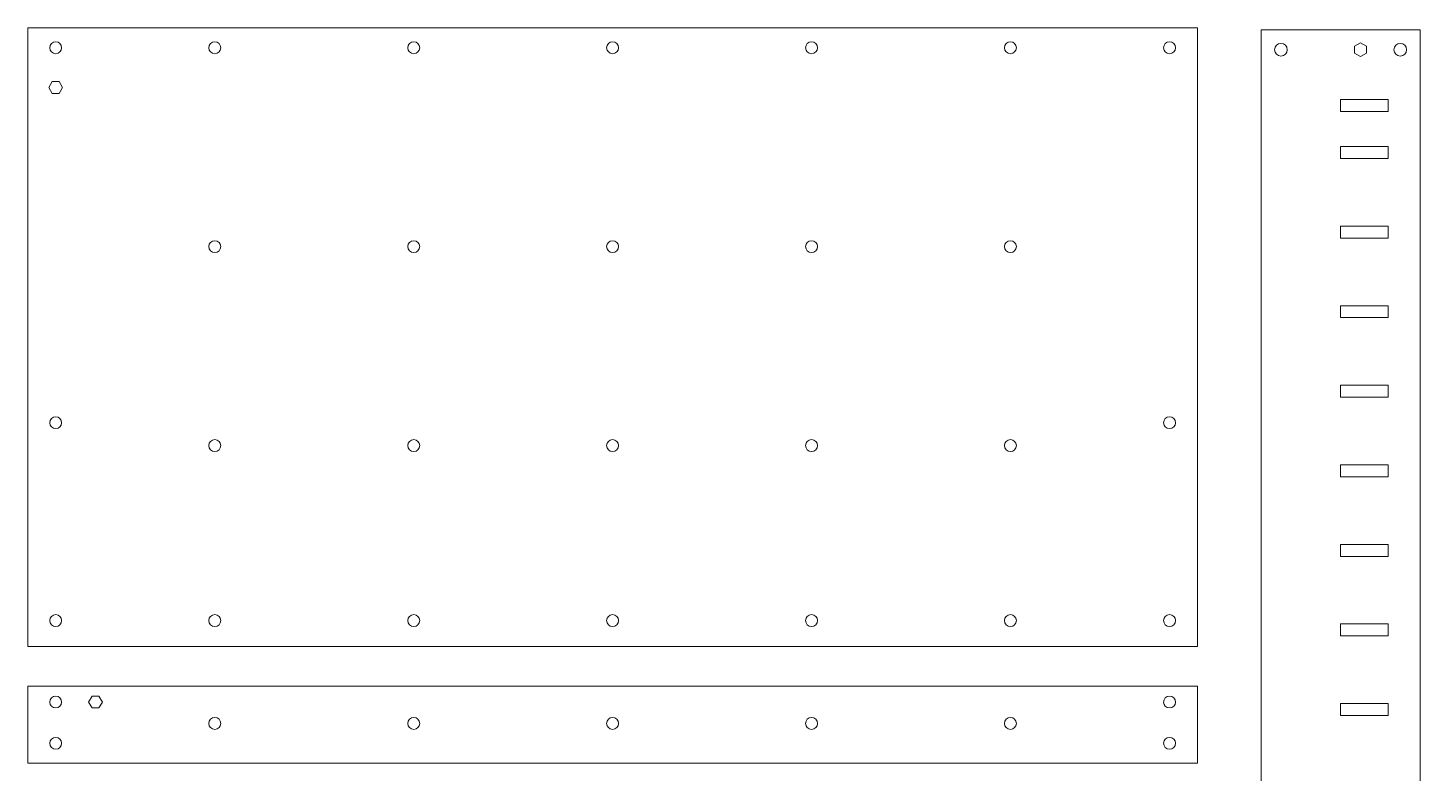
# Model space of a CAD drawing. Header units: millimetres. Extents: x -334 to 320, y -195 to 196.
# Drawn here: x -30 to 320, y 8.2 to 195.5 of the extents above; entities that cross this region are included whole.
import ezdxf

# ---------------------------------------------------------------- set-up
doc = ezdxf.new("R2010")
doc.units = ezdxf.units.MM
doc.header["$MEASUREMENT"] = 0
doc.layers.add('Layer 1', color=7, linetype='Continuous')

msp = doc.modelspace()

# ---------------------------------------------------------------- linework, layer by layer
at = {"layer": 'Layer 1', "lineweight": 15}
for points, knots in [([(264, 40), (264, 40), (-30, 40), (-30, 40), (-30, 40), (-30, 40), (-30, 195.5), (-30, 195.5), (-30, 195.5), (-30, 195.5), (264, 195.5), (264, 195.5), (264, 195.5), (264, 195.5), (264, 40), (264, 40)], [0, 0, 0, 0, 0.2, 0.2, 0.2, 0.2, 0.4, 0.4, 0.4, 0.4, 0.6, 0.6, 0.6, 0.6, 1, 1, 1, 1]), ([(280, 195), (280, 195), (280, -99), (280, -99), (280, -99), (280, -99), (320, -99), (320, -99), (320, -99), (320, -99), (320, 195), (320, 195), (320, 195), (320, 195), (280, 195), (280, 195)], [0, 0, 0, 0, 0.2, 0.2, 0.2, 0.2, 0.4, 0.4, 0.4, 0.4, 0.6, 0.6, 0.6, 0.6, 1, 1, 1, 1]), ([(-21.5, 190.5), (-21.5, 191.3284), (-22.1716, 192), (-23, 192), (-23, 192), (-23.8284, 192), (-24.5, 191.3284), (-24.5, 190.5), (-24.5, 190.5), (-24.5, 189.6716), (-23.8284, 189), (-23, 189), (-23, 189), (-22.1716, 189), (-21.5, 189.6716), (-21.5, 190.5)], [0, 0, 0, 0, 0.2, 0.2, 0.2, 0.2, 0.4, 0.4, 0.4, 0.4, 0.6, 0.6, 0.6, 0.6, 1, 1, 1, 1]), ([(18.5, 190.5), (18.5, 191.3284), (17.8284, 192), (17, 192), (17, 192), (16.1716, 192), (15.5, 191.3284), (15.5, 190.5), (15.5, 190.5), (15.5, 189.6716), (16.1716, 189), (17, 189), (17, 189), (17.8284, 189), (18.5, 189.6716), (18.5, 190.5)], [0, 0, 0, 0, 0.2, 0.2, 0.2, 0.2, 0.4, 0.4, 0.4, 0.4, 0.6, 0.6, 0.6, 0.6, 1, 1, 1, 1]), ([(68.5, 190.5), (68.5, 191.3284), (67.8284, 192), (67, 192), (67, 192), (66.1716, 192), (65.5, 191.3284), (65.5, 190.5), (65.5, 190.5), (65.5, 189.6716), (66.1716, 189), (67, 189), (67, 189), (67.8284, 189), (68.5, 189.6716), (68.5, 190.5)], [0, 0, 0, 0, 0.2, 0.2, 0.2, 0.2, 0.4, 0.4, 0.4, 0.4, 0.6, 0.6, 0.6, 0.6, 1, 1, 1, 1]), ([(118.5, 190.5), (118.5, 191.3284), (117.8284, 192), (117, 192), (117, 192), (116.1716, 192), (115.5, 191.3284), (115.5, 190.5), (115.5, 190.5), (115.5, 189.6716), (116.1716, 189), (117, 189), (117, 189), (117.8284, 189), (118.5, 189.6716), (118.5, 190.5)], [0, 0, 0, 0, 0.2, 0.2, 0.2, 0.2, 0.4, 0.4, 0.4, 0.4, 0.6, 0.6, 0.6, 0.6, 1, 1, 1, 1]), ([(168.5, 190.5), (168.5, 191.3284), (167.8284, 192), (167, 192), (167, 192), (166.1716, 192), (165.5, 191.3284), (165.5, 190.5), (165.5, 190.5), (165.5, 189.6716), (166.1716, 189), (167, 189), (167, 189), (167.8284, 189), (168.5, 189.6716), (168.5, 190.5)], [0, 0, 0, 0, 0.2, 0.2, 0.2, 0.2, 0.4, 0.4, 0.4, 0.4, 0.6, 0.6, 0.6, 0.6, 1, 1, 1, 1]), ([(218.5, 190.5), (218.5, 191.3284), (217.8284, 192), (217, 192), (217, 192), (216.1716, 192), (215.5, 191.3284), (215.5, 190.5), (215.5, 190.5), (215.5, 189.6716), (216.1716, 189), (217, 189), (217, 189), (217.8284, 189), (218.5, 189.6716), (218.5, 190.5)], [0, 0, 0, 0, 0.2, 0.2, 0.2, 0.2, 0.4, 0.4, 0.4, 0.4, 0.6, 0.6, 0.6, 0.6, 1, 1, 1, 1]), ([(258.5, 190.5), (258.5, 191.3284), (257.8284, 192), (257, 192), (257, 192), (256.1716, 192), (255.5, 191.3284), (255.5, 190.5), (255.5, 190.5), (255.5, 189.6716), (256.1716, 189), (257, 189), (257, 189), (257.8284, 189), (258.5, 189.6716), (258.5, 190.5)], [0, 0, 0, 0, 0.2, 0.2, 0.2, 0.2, 0.4, 0.4, 0.4, 0.4, 0.6, 0.6, 0.6, 0.6, 1, 1, 1, 1]), ([(285, 188.4), (285.8837, 188.4), (286.6, 189.1163), (286.6, 190), (286.6, 190), (286.6, 190.8837), (285.8837, 191.6), (285, 191.6), (285, 191.6), (284.1163, 191.6), (283.4, 190.8837), (283.4, 190), (283.4, 190), (283.4, 189.1164), (284.1163, 188.4), (285, 188.4)], [0, 0, 0, 0, 0.2, 0.2, 0.2, 0.2, 0.4, 0.4, 0.4, 0.4, 0.6, 0.6, 0.6, 0.6, 1, 1, 1, 1]), ([(305, 188.2679), (305, 188.2679), (306.5, 189.134), (306.5, 189.134), (306.5, 189.134), (306.5, 189.134), (306.5, 190.866), (306.5, 190.866), (306.5, 190.866), (306.5, 190.866), (305, 191.7321), (305, 191.7321), (305, 191.7321), (305, 191.7321), (303.5, 190.866), (303.5, 190.866), (303.5, 190.866), (303.5, 190.866), (303.5, 189.134), (303.5, 189.134), (303.5, 189.134), (303.5, 189.134), (305, 188.2679), (305, 188.2679)], [0, 0, 0, 0, 0.14285714, 0.14285714, 0.14285714, 0.14285714, 0.28571429, 0.28571429, 0.28571429, 0.28571429, 0.42857143, 0.42857143, 0.42857143, 0.42857143, 0.57142857, 0.57142857, 0.57142857, 0.57142857, 0.71428571, 0.71428571, 0.71428571, 0.71428571, 1, 1, 1, 1]), ([(315, 188.4), (315.8837, 188.4), (316.6, 189.1163), (316.6, 190), (316.6, 190), (316.6, 190.8837), (315.8837, 191.6), (315, 191.6), (315, 191.6), (314.1163, 191.6), (313.4, 190.8837), (313.4, 190), (313.4, 190), (313.4, 189.1164), (314.1163, 188.4), (315, 188.4)], [0, 0, 0, 0, 0.2, 0.2, 0.2, 0.2, 0.4, 0.4, 0.4, 0.4, 0.6, 0.6, 0.6, 0.6, 1, 1, 1, 1]), ([(-21.2679, 180.5), (-21.2679, 180.5), (-22.134, 182), (-22.134, 182), (-22.134, 182), (-22.134, 182), (-23.866, 182), (-23.866, 182), (-23.866, 182), (-23.866, 182), (-24.7321, 180.5), (-24.7321, 180.5), (-24.7321, 180.5), (-24.7321, 180.5), (-23.866, 179), (-23.866, 179), (-23.866, 179), (-23.866, 179), (-22.134, 179), (-22.134, 179), (-22.134, 179), (-22.134, 179), (-21.2679, 180.5), (-21.2679, 180.5)], [0, 0, 0, 0, 0.14285714, 0.14285714, 0.14285714, 0.14285714, 0.28571429, 0.28571429, 0.28571429, 0.28571429, 0.42857143, 0.42857143, 0.42857143, 0.42857143, 0.57142857, 0.57142857, 0.57142857, 0.57142857, 0.71428571, 0.71428571, 0.71428571, 0.71428571, 1, 1, 1, 1]), ([(300, 174.45), (300, 174.45), (312, 174.45), (312, 174.45), (312, 174.45), (312, 174.45), (312, 177.45), (312, 177.45), (312, 177.45), (312, 177.45), (300, 177.45), (300, 177.45), (300, 177.45), (300, 177.45), (300, 174.45), (300, 174.45)], [0, 0, 0, 0, 0.2, 0.2, 0.2, 0.2, 0.4, 0.4, 0.4, 0.4, 0.6, 0.6, 0.6, 0.6, 1, 1, 1, 1]), ([(312, 165.65), (312, 165.65), (300, 165.65), (300, 165.65), (300, 165.65), (300, 165.65), (300, 162.65), (300, 162.65), (300, 162.65), (300, 162.65), (312, 162.65), (312, 162.65), (312, 162.65), (312, 162.65), (312, 165.65), (312, 165.65)], [0, 0, 0, 0, 0.2, 0.2, 0.2, 0.2, 0.4, 0.4, 0.4, 0.4, 0.6, 0.6, 0.6, 0.6, 1, 1, 1, 1]), ([(312, 145.65), (312, 145.65), (300, 145.65), (300, 145.65), (300, 145.65), (300, 145.65), (300, 142.65), (300, 142.65), (300, 142.65), (300, 142.65), (312, 142.65), (312, 142.65), (312, 142.65), (312, 142.65), (312, 145.65), (312, 145.65)], [0, 0, 0, 0, 0.2, 0.2, 0.2, 0.2, 0.4, 0.4, 0.4, 0.4, 0.6, 0.6, 0.6, 0.6, 1, 1, 1, 1]), ([(18.5, 140.5), (18.5, 141.3284), (17.8284, 142), (17, 142), (17, 142), (16.1716, 142), (15.5, 141.3284), (15.5, 140.5), (15.5, 140.5), (15.5, 139.6716), (16.1716, 139), (17, 139), (17, 139), (17.8284, 139), (18.5, 139.6716), (18.5, 140.5)], [0, 0, 0, 0, 0.2, 0.2, 0.2, 0.2, 0.4, 0.4, 0.4, 0.4, 0.6, 0.6, 0.6, 0.6, 1, 1, 1, 1]), ([(68.5, 140.5), (68.5, 141.3284), (67.8284, 142), (67, 142), (67, 142), (66.1716, 142), (65.5, 141.3284), (65.5, 140.5), (65.5, 140.5), (65.5, 139.6716), (66.1716, 139), (67, 139), (67, 139), (67.8284, 139), (68.5, 139.6716), (68.5, 140.5)], [0, 0, 0, 0, 0.2, 0.2, 0.2, 0.2, 0.4, 0.4, 0.4, 0.4, 0.6, 0.6, 0.6, 0.6, 1, 1, 1, 1]), ([(118.5, 140.5), (118.5, 141.3284), (117.8284, 142), (117, 142), (117, 142), (116.1716, 142), (115.5, 141.3284), (115.5, 140.5), (115.5, 140.5), (115.5, 139.6716), (116.1716, 139), (117, 139), (117, 139), (117.8284, 139), (118.5, 139.6716), (118.5, 140.5)], [0, 0, 0, 0, 0.2, 0.2, 0.2, 0.2, 0.4, 0.4, 0.4, 0.4, 0.6, 0.6, 0.6, 0.6, 1, 1, 1, 1]), ([(168.5, 140.5), (168.5, 141.3284), (167.8284, 142), (167, 142), (167, 142), (166.1716, 142), (165.5, 141.3284), (165.5, 140.5), (165.5, 140.5), (165.5, 139.6716), (166.1716, 139), (167, 139), (167, 139), (167.8284, 139), (168.5, 139.6716), (168.5, 140.5)], [0, 0, 0, 0, 0.2, 0.2, 0.2, 0.2, 0.4, 0.4, 0.4, 0.4, 0.6, 0.6, 0.6, 0.6, 1, 1, 1, 1]), ([(218.5, 140.5), (218.5, 141.3284), (217.8284, 142), (217, 142), (217, 142), (216.1716, 142), (215.5, 141.3284), (215.5, 140.5), (215.5, 140.5), (215.5, 139.6716), (216.1716, 139), (217, 139), (217, 139), (217.8284, 139), (218.5, 139.6716), (218.5, 140.5)], [0, 0, 0, 0, 0.2, 0.2, 0.2, 0.2, 0.4, 0.4, 0.4, 0.4, 0.6, 0.6, 0.6, 0.6, 1, 1, 1, 1]), ([(312, 125.65), (312, 125.65), (300, 125.65), (300, 125.65), (300, 125.65), (300, 125.65), (300, 122.65), (300, 122.65), (300, 122.65), (300, 122.65), (312, 122.65), (312, 122.65), (312, 122.65), (312, 122.65), (312, 125.65), (312, 125.65)], [0, 0, 0, 0, 0.2, 0.2, 0.2, 0.2, 0.4, 0.4, 0.4, 0.4, 0.6, 0.6, 0.6, 0.6, 1, 1, 1, 1]), ([(312, 105.65), (312, 105.65), (300, 105.65), (300, 105.65), (300, 105.65), (300, 105.65), (300, 102.65), (300, 102.65), (300, 102.65), (300, 102.65), (312, 102.65), (312, 102.65), (312, 102.65), (312, 102.65), (312, 105.65), (312, 105.65)], [0, 0, 0, 0, 0.2, 0.2, 0.2, 0.2, 0.4, 0.4, 0.4, 0.4, 0.6, 0.6, 0.6, 0.6, 1, 1, 1, 1]), ([(-21.5, 96.2471), (-21.5, 97.0755), (-22.1716, 97.7471), (-23, 97.7471), (-23, 97.7471), (-23.8284, 97.7471), (-24.5, 97.0755), (-24.5, 96.2471), (-24.5, 96.2471), (-24.5, 95.4187), (-23.8284, 94.7471), (-23, 94.7471), (-23, 94.7471), (-22.1716, 94.7471), (-21.5, 95.4187), (-21.5, 96.2471)], [0, 0, 0, 0, 0.2, 0.2, 0.2, 0.2, 0.4, 0.4, 0.4, 0.4, 0.6, 0.6, 0.6, 0.6, 1, 1, 1, 1]), ([(258.5, 96.2471), (258.5, 97.0755), (257.8284, 97.7471), (257, 97.7471), (257, 97.7471), (256.1716, 97.7471), (255.5, 97.0755), (255.5, 96.2471), (255.5, 96.2471), (255.5, 95.4187), (256.1716, 94.7471), (257, 94.7471), (257, 94.7471), (257.8284, 94.7471), (258.5, 95.4187), (258.5, 96.2471)], [0, 0, 0, 0, 0.2, 0.2, 0.2, 0.2, 0.4, 0.4, 0.4, 0.4, 0.6, 0.6, 0.6, 0.6, 1, 1, 1, 1]), ([(18.5, 90.5), (18.5, 91.3284), (17.8284, 92), (17, 92), (17, 92), (16.1716, 92), (15.5, 91.3284), (15.5, 90.5), (15.5, 90.5), (15.5, 89.6716), (16.1716, 89), (17, 89), (17, 89), (17.8284, 89), (18.5, 89.6716), (18.5, 90.5)], [0, 0, 0, 0, 0.2, 0.2, 0.2, 0.2, 0.4, 0.4, 0.4, 0.4, 0.6, 0.6, 0.6, 0.6, 1, 1, 1, 1]), ([(68.5, 90.5), (68.5, 91.3284), (67.8284, 92), (67, 92), (67, 92), (66.1716, 92), (65.5, 91.3284), (65.5, 90.5), (65.5, 90.5), (65.5, 89.6716), (66.1716, 89), (67, 89), (67, 89), (67.8284, 89), (68.5, 89.6716), (68.5, 90.5)], [0, 0, 0, 0, 0.2, 0.2, 0.2, 0.2, 0.4, 0.4, 0.4, 0.4, 0.6, 0.6, 0.6, 0.6, 1, 1, 1, 1]), ([(118.5, 90.5), (118.5, 91.3284), (117.8284, 92), (117, 92), (117, 92), (116.1716, 92), (115.5, 91.3284), (115.5, 90.5), (115.5, 90.5), (115.5, 89.6716), (116.1716, 89), (117, 89), (117, 89), (117.8284, 89), (118.5, 89.6716), (118.5, 90.5)], [0, 0, 0, 0, 0.2, 0.2, 0.2, 0.2, 0.4, 0.4, 0.4, 0.4, 0.6, 0.6, 0.6, 0.6, 1, 1, 1, 1]), ([(168.5, 90.5), (168.5, 91.3284), (167.8284, 92), (167, 92), (167, 92), (166.1716, 92), (165.5, 91.3284), (165.5, 90.5), (165.5, 90.5), (165.5, 89.6716), (166.1716, 89), (167, 89), (167, 89), (167.8284, 89), (168.5, 89.6716), (168.5, 90.5)], [0, 0, 0, 0, 0.2, 0.2, 0.2, 0.2, 0.4, 0.4, 0.4, 0.4, 0.6, 0.6, 0.6, 0.6, 1, 1, 1, 1]), ([(218.5, 90.5), (218.5, 91.3284), (217.8284, 92), (217, 92), (217, 92), (216.1716, 92), (215.5, 91.3284), (215.5, 90.5), (215.5, 90.5), (215.5, 89.6716), (216.1716, 89), (217, 89), (217, 89), (217.8284, 89), (218.5, 89.6716), (218.5, 90.5)], [0, 0, 0, 0, 0.2, 0.2, 0.2, 0.2, 0.4, 0.4, 0.4, 0.4, 0.6, 0.6, 0.6, 0.6, 1, 1, 1, 1]), ([(312, 85.65), (312, 85.65), (300, 85.65), (300, 85.65), (300, 85.65), (300, 85.65), (300, 82.65), (300, 82.65), (300, 82.65), (300, 82.65), (312, 82.65), (312, 82.65), (312, 82.65), (312, 82.65), (312, 85.65), (312, 85.65)], [0, 0, 0, 0, 0.2, 0.2, 0.2, 0.2, 0.4, 0.4, 0.4, 0.4, 0.6, 0.6, 0.6, 0.6, 1, 1, 1, 1]), ([(312, 65.65), (312, 65.65), (300, 65.65), (300, 65.65), (300, 65.65), (300, 65.65), (300, 62.65), (300, 62.65), (300, 62.65), (300, 62.65), (312, 62.65), (312, 62.65), (312, 62.65), (312, 62.65), (312, 65.65), (312, 65.65)], [0, 0, 0, 0, 0.2, 0.2, 0.2, 0.2, 0.4, 0.4, 0.4, 0.4, 0.6, 0.6, 0.6, 0.6, 1, 1, 1, 1]), ([(-21.5, 46.5), (-21.5, 47.3284), (-22.1716, 48), (-23, 48), (-23, 48), (-23.8284, 48), (-24.5, 47.3284), (-24.5, 46.5), (-24.5, 46.5), (-24.5, 45.6716), (-23.8284, 45), (-23, 45), (-23, 45), (-22.1716, 45), (-21.5, 45.6716), (-21.5, 46.5)], [0, 0, 0, 0, 0.2, 0.2, 0.2, 0.2, 0.4, 0.4, 0.4, 0.4, 0.6, 0.6, 0.6, 0.6, 1, 1, 1, 1]), ([(18.5, 46.5), (18.5, 47.3284), (17.8284, 48), (17, 48), (17, 48), (16.1716, 48), (15.5, 47.3284), (15.5, 46.5), (15.5, 46.5), (15.5, 45.6716), (16.1716, 45), (17, 45), (17, 45), (17.8284, 45), (18.5, 45.6716), (18.5, 46.5)], [0, 0, 0, 0, 0.2, 0.2, 0.2, 0.2, 0.4, 0.4, 0.4, 0.4, 0.6, 0.6, 0.6, 0.6, 1, 1, 1, 1]), ([(68.5, 46.5), (68.5, 47.3284), (67.8284, 48), (67, 48), (67, 48), (66.1716, 48), (65.5, 47.3284), (65.5, 46.5), (65.5, 46.5), (65.5, 45.6716), (66.1716, 45), (67, 45), (67, 45), (67.8284, 45), (68.5, 45.6716), (68.5, 46.5)], [0, 0, 0, 0, 0.2, 0.2, 0.2, 0.2, 0.4, 0.4, 0.4, 0.4, 0.6, 0.6, 0.6, 0.6, 1, 1, 1, 1]), ([(118.5, 46.5), (118.5, 47.3284), (117.8284, 48), (117, 48), (117, 48), (116.1716, 48), (115.5, 47.3284), (115.5, 46.5), (115.5, 46.5), (115.5, 45.6716), (116.1716, 45), (117, 45), (117, 45), (117.8284, 45), (118.5, 45.6716), (118.5, 46.5)], [0, 0, 0, 0, 0.2, 0.2, 0.2, 0.2, 0.4, 0.4, 0.4, 0.4, 0.6, 0.6, 0.6, 0.6, 1, 1, 1, 1]), ([(168.5, 46.5), (168.5, 47.3284), (167.8284, 48), (167, 48), (167, 48), (166.1716, 48), (165.5, 47.3284), (165.5, 46.5), (165.5, 46.5), (165.5, 45.6716), (166.1716, 45), (167, 45), (167, 45), (167.8284, 45), (168.5, 45.6716), (168.5, 46.5)], [0, 0, 0, 0, 0.2, 0.2, 0.2, 0.2, 0.4, 0.4, 0.4, 0.4, 0.6, 0.6, 0.6, 0.6, 1, 1, 1, 1]), ([(218.5, 46.5), (218.5, 47.3284), (217.8284, 48), (217, 48), (217, 48), (216.1716, 48), (215.5, 47.3284), (215.5, 46.5), (215.5, 46.5), (215.5, 45.6716), (216.1716, 45), (217, 45), (217, 45), (217.8284, 45), (218.5, 45.6716), (218.5, 46.5)], [0, 0, 0, 0, 0.2, 0.2, 0.2, 0.2, 0.4, 0.4, 0.4, 0.4, 0.6, 0.6, 0.6, 0.6, 1, 1, 1, 1]), ([(258.5, 46.5), (258.5, 47.3284), (257.8284, 48), (257, 48), (257, 48), (256.1716, 48), (255.5, 47.3284), (255.5, 46.5), (255.5, 46.5), (255.5, 45.6716), (256.1716, 45), (257, 45), (257, 45), (257.8284, 45), (258.5, 45.6716), (258.5, 46.5)], [0, 0, 0, 0, 0.2, 0.2, 0.2, 0.2, 0.4, 0.4, 0.4, 0.4, 0.6, 0.6, 0.6, 0.6, 1, 1, 1, 1]), ([(312, 45.65), (312, 45.65), (300, 45.65), (300, 45.65), (300, 45.65), (300, 45.65), (300, 42.65), (300, 42.65), (300, 42.65), (300, 42.65), (312, 42.65), (312, 42.65), (312, 42.65), (312, 42.65), (312, 45.65), (312, 45.65)], [0, 0, 0, 0, 0.2, 0.2, 0.2, 0.2, 0.4, 0.4, 0.4, 0.4, 0.6, 0.6, 0.6, 0.6, 1, 1, 1, 1]), ([(264, 10.6522), (264, 10.6522), (-30, 10.6522), (-30, 10.6522), (-30, 10.6522), (-30, 10.6522), (-30, 30), (-30, 30), (-30, 30), (-30, 30), (264, 30), (264, 30), (264, 30), (264, 30), (264, 10.6522), (264, 10.6522)], [0, 0, 0, 0, 0.2, 0.2, 0.2, 0.2, 0.4, 0.4, 0.4, 0.4, 0.6, 0.6, 0.6, 0.6, 1, 1, 1, 1]), ([(-21.5, 26.0288), (-21.5, 26.8572), (-22.1716, 27.5288), (-23, 27.5288), (-23, 27.5288), (-23.8284, 27.5288), (-24.5, 26.8572), (-24.5, 26.0288), (-24.5, 26.0288), (-24.5, 25.2003), (-23.8284, 24.5288), (-23, 24.5288), (-23, 24.5288), (-22.1716, 24.5288), (-21.5, 25.2003), (-21.5, 26.0288)], [0, 0, 0, 0, 0.2, 0.2, 0.2, 0.2, 0.4, 0.4, 0.4, 0.4, 0.6, 0.6, 0.6, 0.6, 1, 1, 1, 1]), ([(-11.2679, 26.0288), (-11.2679, 26.0288), (-12.134, 27.5288), (-12.134, 27.5288), (-12.134, 27.5288), (-12.134, 27.5288), (-13.866, 27.5288), (-13.866, 27.5288), (-13.866, 27.5288), (-13.866, 27.5288), (-14.7321, 26.0288), (-14.7321, 26.0288), (-14.7321, 26.0288), (-14.7321, 26.0288), (-13.866, 24.5288), (-13.866, 24.5288), (-13.866, 24.5288), (-13.866, 24.5288), (-12.134, 24.5288), (-12.134, 24.5288), (-12.134, 24.5288), (-12.134, 24.5288), (-11.2679, 26.0288), (-11.2679, 26.0288)], [0, 0, 0, 0, 0.14285714, 0.14285714, 0.14285714, 0.14285714, 0.28571429, 0.28571429, 0.28571429, 0.28571429, 0.42857143, 0.42857143, 0.42857143, 0.42857143, 0.57142857, 0.57142857, 0.57142857, 0.57142857, 0.71428571, 0.71428571, 0.71428571, 0.71428571, 1, 1, 1, 1]), ([(258.5, 26.0288), (258.5, 26.8572), (257.8284, 27.5288), (257, 27.5288), (257, 27.5288), (256.1716, 27.5288), (255.5, 26.8572), (255.5, 26.0288), (255.5, 26.0288), (255.5, 25.2003), (256.1716, 24.5288), (257, 24.5288), (257, 24.5288), (257.8284, 24.5288), (258.5, 25.2003), (258.5, 26.0288)], [0, 0, 0, 0, 0.2, 0.2, 0.2, 0.2, 0.4, 0.4, 0.4, 0.4, 0.6, 0.6, 0.6, 0.6, 1, 1, 1, 1]), ([(312, 25.65), (312, 25.65), (300, 25.65), (300, 25.65), (300, 25.65), (300, 25.65), (300, 22.65), (300, 22.65), (300, 22.65), (300, 22.65), (312, 22.65), (312, 22.65), (312, 22.65), (312, 22.65), (312, 25.65), (312, 25.65)], [0, 0, 0, 0, 0.2, 0.2, 0.2, 0.2, 0.4, 0.4, 0.4, 0.4, 0.6, 0.6, 0.6, 0.6, 1, 1, 1, 1]), ([(18.5, 20.6522), (18.5, 21.4806), (17.8284, 22.1522), (17, 22.1522), (17, 22.1522), (16.1716, 22.1522), (15.5, 21.4806), (15.5, 20.6522), (15.5, 20.6522), (15.5, 19.8238), (16.1716, 19.1522), (17, 19.1522), (17, 19.1522), (17.8284, 19.1522), (18.5, 19.8238), (18.5, 20.6522)], [0, 0, 0, 0, 0.2, 0.2, 0.2, 0.2, 0.4, 0.4, 0.4, 0.4, 0.6, 0.6, 0.6, 0.6, 1, 1, 1, 1]), ([(68.5, 20.6522), (68.5, 21.4806), (67.8284, 22.1522), (67, 22.1522), (67, 22.1522), (66.1716, 22.1522), (65.5, 21.4806), (65.5, 20.6522), (65.5, 20.6522), (65.5, 19.8238), (66.1716, 19.1522), (67, 19.1522), (67, 19.1522), (67.8284, 19.1522), (68.5, 19.8238), (68.5, 20.6522)], [0, 0, 0, 0, 0.2, 0.2, 0.2, 0.2, 0.4, 0.4, 0.4, 0.4, 0.6, 0.6, 0.6, 0.6, 1, 1, 1, 1]), ([(118.5, 20.6522), (118.5, 21.4806), (117.8284, 22.1522), (117, 22.1522), (117, 22.1522), (116.1716, 22.1522), (115.5, 21.4806), (115.5, 20.6522), (115.5, 20.6522), (115.5, 19.8238), (116.1716, 19.1522), (117, 19.1522), (117, 19.1522), (117.8284, 19.1522), (118.5, 19.8238), (118.5, 20.6522)], [0, 0, 0, 0, 0.2, 0.2, 0.2, 0.2, 0.4, 0.4, 0.4, 0.4, 0.6, 0.6, 0.6, 0.6, 1, 1, 1, 1]), ([(168.5, 20.6522), (168.5, 21.4806), (167.8284, 22.1522), (167, 22.1522), (167, 22.1522), (166.1716, 22.1522), (165.5, 21.4806), (165.5, 20.6522), (165.5, 20.6522), (165.5, 19.8238), (166.1716, 19.1522), (167, 19.1522), (167, 19.1522), (167.8284, 19.1522), (168.5, 19.8238), (168.5, 20.6522)], [0, 0, 0, 0, 0.2, 0.2, 0.2, 0.2, 0.4, 0.4, 0.4, 0.4, 0.6, 0.6, 0.6, 0.6, 1, 1, 1, 1]), ([(218.5, 20.6522), (218.5, 21.4806), (217.8284, 22.1522), (217, 22.1522), (217, 22.1522), (216.1716, 22.1522), (215.5, 21.4806), (215.5, 20.6522), (215.5, 20.6522), (215.5, 19.8238), (216.1716, 19.1522), (217, 19.1522), (217, 19.1522), (217.8284, 19.1522), (218.5, 19.8238), (218.5, 20.6522)], [0, 0, 0, 0, 0.2, 0.2, 0.2, 0.2, 0.4, 0.4, 0.4, 0.4, 0.6, 0.6, 0.6, 0.6, 1, 1, 1, 1]), ([(-21.5, 15.6522), (-21.5, 16.4806), (-22.1716, 17.1522), (-23, 17.1522), (-23, 17.1522), (-23.8284, 17.1522), (-24.5, 16.4806), (-24.5, 15.6522), (-24.5, 15.6522), (-24.5, 14.8238), (-23.8284, 14.1522), (-23, 14.1522), (-23, 14.1522), (-22.1716, 14.1522), (-21.5, 14.8238), (-21.5, 15.6522)], [0, 0, 0, 0, 0.2, 0.2, 0.2, 0.2, 0.4, 0.4, 0.4, 0.4, 0.6, 0.6, 0.6, 0.6, 1, 1, 1, 1]), ([(258.5, 15.6522), (258.5, 16.4806), (257.8284, 17.1522), (257, 17.1522), (257, 17.1522), (256.1716, 17.1522), (255.5, 16.4806), (255.5, 15.6522), (255.5, 15.6522), (255.5, 14.8238), (256.1716, 14.1522), (257, 14.1522), (257, 14.1522), (257.8284, 14.1522), (258.5, 14.8238), (258.5, 15.6522)], [0, 0, 0, 0, 0.2, 0.2, 0.2, 0.2, 0.4, 0.4, 0.4, 0.4, 0.6, 0.6, 0.6, 0.6, 1, 1, 1, 1])]:
    msp.add_open_spline(points, degree=3, knots=knots, dxfattribs=at)

doc.saveas('drawing.dxf')
